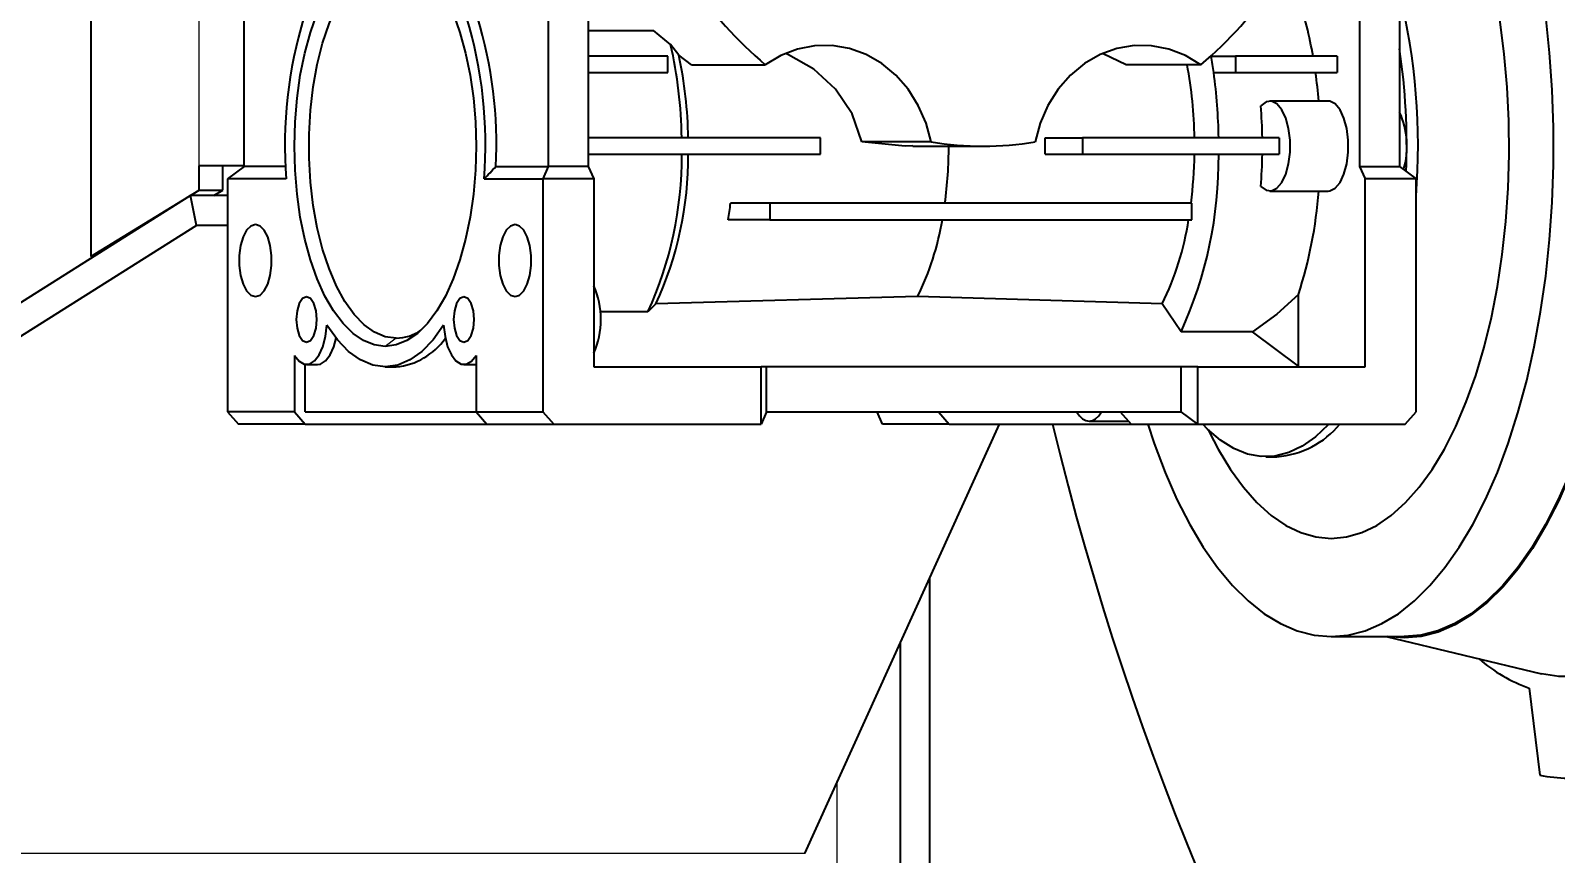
# Paper-space layout 'Лист1' of a CAD drawing. Header units: millimetres. Extents: x 0 to 594, y -1 to 420.
# Drawn here: x 186.78 to 196.12, y 66.14 to 71.18 of the extents above; entities that cross this region are included whole.
import ezdxf

# ---------------------------------------------------------------- set-up
doc = ezdxf.new("R2010")
doc.units = ezdxf.units.MM
doc.linetypes.add('SLD-Осевая', pattern=[19.05, 15.24, -1.27, 1.27, -1.27])
doc.linetypes.add('SLD-Сплошная', pattern=[0])
doc.styles.add('SLDTEXTSTYLE1', font='')
doc.styles.add('SLDTEXTSTYLE2', font='')
doc.styles.get('SLDTEXTSTYLE1').set_extended_font_data('ГОСТ тип А', italic=True)
doc.styles.get('SLDTEXTSTYLE2').set_extended_font_data('ГОСТ тип А')
doc.dimstyles.new('SLDDIMSTYLE2', dxfattribs={"dimtxt": 3.5, "dimasz": 3, "dimexe": 0, "dimexo": 0.0625, "dimgap": 0.875, "dimtad": 0, "dimtih": 1, "dimtoh": 1, "dimdec": 0, "dimlfac": 20, "dimrnd": 1e-09, "dimzin": 12, "dimdsep": 46, "dimtxsty": 'SLDTEXTSTYLE1', "dimsah": 1, "dimcen": 0, "dimadec": 0, "dimazin": 3, "dimtfac": 1, "dimtmove": 0, "dimatfit": 3, "dimfxl": 1, "dimfrac": 2, "dimtolj": 1, "dimtzin": 12, "dimarcsym": 0})
doc.dimstyles.new('SLDDIMSTYLE3', dxfattribs={"dimtxt": 3.5, "dimasz": 3, "dimexe": 0, "dimexo": 0.0625, "dimgap": 0.875, "dimtad": 2, "dimdec": 0, "dimlfac": 20, "dimrnd": 1e-09, "dimzin": 12, "dimdsep": 46, "dimtxsty": 'SLDTEXTSTYLE1', "dimsah": 1, "dimcen": 0.09, "dimadec": 0, "dimazin": 3, "dimtfac": 1, "dimtofl": 0, "dimtmove": 0, "dimatfit": 3, "dimfxl": 1, "dimfrac": 2, "dimtolj": 1, "dimtzin": 12, "dimarcsym": 0})

# ---------------------------------------------------------------- blocks, each defined once
blk = doc.blocks.new('_D_2')
at = {"color": 7, "linetype": 'SLD-Сплошная', "lineweight": 0, "transparency": 16777216}
for p, q in [((170.2787, 113.9635), (148.2729, 113.9635)), ((180.6089, 103.4461), (170.2787, 113.9635)), ((240.4801, 42.4902), (180.6089, 103.4461)), ((240.4801, 42.4902), (242.5823, 40.3499))]:
    blk.add_line(p, q, dxfattribs=at)
at = {"color": 7, "linetype": 'SLD-Сплошная', "lineweight": 18, "transparency": 16777216}
for points in [[(180.6089, 103.4461), (178.8635, 105.9367), (178.15, 105.236)], [(240.4801, 42.4902), (242.2255, 39.9995), (242.939, 40.7003)]]:
    blk.add_solid(points, dxfattribs=at)
at = {"color": 7, "linetype": 'SLD-Сплошная', "lineweight": 18, "transparency": 16777216, "char_height": 3.5, "attachment_point": 1, "style": 'SLDTEXTSTYLE2'}
for s, insert in [('%%c', (148.2729, 118.4752)), ('1710', (153.3759, 118.4995)), ('.*', (164.0703, 118.4995))]:
    blk.add_mtext(s, dxfattribs=dict(at, insert=insert))
blk = doc.blocks.new('_D_3')
at = {"color": 7, "linetype": 'SLD-Сплошная', "lineweight": 0, "transparency": 16777216}
for p, q in [((191.8496, 115.3486), (276.2983, 115.3486)), ((275.2983, 115.3486), (275.2983, 30.5877)), ((191.8496, 30.5877), (276.2983, 30.5877))]:
    blk.add_line(p, q, dxfattribs=at)
at = {"color": 7, "linetype": 'SLD-Сплошная', "lineweight": 18, "transparency": 16777216}
for points in [[(275.2983, 115.3486), (274.7983, 112.3486), (275.7983, 112.3486)], [(275.2983, 30.5877), (275.7983, 33.5877), (274.7983, 33.5877)]]:
    blk.add_solid(points, dxfattribs=at)
at = {"color": 7, "linetype": 'SLD-Сплошная', "lineweight": 18, "transparency": 16777216, "char_height": 3.5, "attachment_point": 1, "rotation": 90, "style": 'SLDTEXTSTYLE2'}
for s, insert in [('*', (270.7866, 76.1743)), ('1695', (270.7866, 65.4799))]:
    blk.add_mtext(s, dxfattribs=dict(at, insert=insert))

psp = doc.layouts.new('Лист1')

# ---------------------------------------------------------------- linework, layer by layer
at = {"color": 7, "linetype": 'SLD-Сплошная', "lineweight": 25}
for p, q in [((187.1544, 76.1427), (187.1544, 69.7935)), ((188.0918, 70.3431), (188.0918, 74.3931)), ((189.9532, 74.3931), (189.9532, 70.3431)), ((190.1982, 74.3931), (190.1982, 70.3431)), ((194.9205, 74.3931), (194.9205, 70.3431)), ((195.1656, 74.3931), (195.1656, 70.3431)), ((190.1982, 71.1752), (190.5984, 71.1752)), ((190.7025, 71.09), (190.5984, 71.1752)), ((190.7535, 71.0238), (190.7025, 71.09)), ((190.6857, 71.0181), (190.1982, 71.0181)), ((190.6857, 70.9181), (190.6857, 71.0181)), ((190.8308, 70.9656), (190.7535, 71.0238)), ((190.8307, 70.9656), (191.2826, 70.9656)), ((193.4915, 70.9656), (193.35, 71.0336)), ((193.9497, 70.9656), (193.4914, 70.9656)), ((194.0119, 71.0181), (194.1606, 71.0181)), ((194.1606, 71.0181), (194.1606, 70.9181)), ((194.7843, 71.0181), (194.1606, 71.0181)), ((194.7843, 71.0181), (194.7843, 70.9181)), ((190.1982, 70.9181), (190.6857, 70.9181)), ((194.0277, 70.9181), (194.1606, 70.9181)), ((194.1606, 70.9181), (194.7843, 70.9181)), ((194.7276, 70.7431), (194.3712, 70.7431)), ((191.6213, 70.5181), (190.1982, 70.5181)), ((191.6213, 70.4181), (191.6213, 70.5181)), ((192.2975, 70.4938), (191.8733, 70.4938)), ((192.9952, 70.5181), (193.2251, 70.5181)), ((193.2251, 70.5181), (193.2251, 70.4181)), ((194.4279, 70.5181), (193.2251, 70.5181)), ((194.4279, 70.5181), (194.4279, 70.4181)), ((190.1982, 70.4181), (191.6213, 70.4181)), ((192.1865, 70.4681), (192.6161, 70.4681)), ((192.9952, 70.4181), (193.2251, 70.4181)), ((193.2251, 70.4181), (194.4279, 70.4181)), ((188.0918, 70.3481), (187.8171, 70.3481)), ((187.8171, 70.199), (187.8171, 70.3481)), ((187.961, 70.199), (187.961, 70.3481)), ((188.0918, 70.3431), (187.9909, 70.2681)), ((188.3454, 70.3431), (188.0918, 70.3431)), ((189.6328, 70.3431), (189.9532, 70.3431)), ((189.9532, 70.3431), (189.9204, 70.2681)), ((190.1982, 70.3431), (189.9532, 70.3431)), ((190.1982, 70.3431), (190.2323, 70.2681)), ((194.9205, 70.3431), (194.9546, 70.2681)), ((194.9205, 70.3431), (195.1656, 70.3431)), ((195.1656, 70.3431), (195.2664, 70.2681)), ((187.9909, 70.2681), (187.9909, 68.8431)), ((188.3495, 70.2681), (187.9909, 70.2681)), ((189.5618, 70.2681), (189.9204, 70.2681)), ((190.2323, 70.2681), (189.9204, 70.2681)), ((189.9204, 70.2681), (189.9204, 68.8431)), ((190.2323, 70.2681), (190.2323, 69.1181)), ((194.9546, 69.1181), (194.9546, 70.2681)), ((195.2664, 70.2681), (194.9546, 70.2681)), ((195.2664, 68.8431), (195.2664, 70.2681)), ((187.7636, 70.1653), (181.7734, 66.3967)), ((187.1544, 69.7935), (187.8171, 70.199)), ((187.9909, 70.1653), (187.7636, 70.1653)), ((187.8004, 69.9826), (187.7636, 70.1653)), ((187.8171, 70.199), (187.961, 70.199)), ((187.906, 70.1653), (187.961, 70.199)), ((191.3094, 70.1181), (191.0701, 70.1181)), ((191.3094, 70.1181), (191.3094, 70.0181)), ((193.8933, 70.1181), (191.3094, 70.1181)), ((193.8933, 70.0181), (193.8933, 70.1181)), ((194.3712, 70.1931), (194.7276, 70.1931)), ((187.8004, 69.9826), (181.7734, 66.1908)), ((187.9909, 69.9826), (187.8004, 69.9826)), ((191.3094, 70.0181), (191.055, 70.0181)), ((191.3094, 70.0181), (193.8933, 70.0181)), ((187.1544, 69.7935), (187.1725, 69.7935)), ((194.546, 69.1224), (194.546, 69.5598)), ((190.612, 69.5026), (190.5636, 69.4551)), ((192.2147, 69.5472), (190.612, 69.5026)), ((193.7119, 69.5026), (192.2147, 69.5472)), ((193.8275, 69.3311), (193.7118, 69.5026)), ((190.5636, 69.4551), (190.273, 69.4551)), ((194.2653, 69.3311), (193.8275, 69.3311)), ((194.546, 69.1224), (194.2653, 69.3311)), ((188.3995, 69.187), (188.3995, 68.8431)), ((189.5118, 69.187), (189.5118, 68.8431)), ((188.4664, 68.8431), (188.4664, 69.133)), ((188.4741, 69.1325), (188.541, 69.1325)), ((188.9557, 69.1181), (189.0225, 69.1181)), ((189.4372, 69.1325), (189.504, 69.1325)), ((189.504, 69.1325), (189.5118, 69.133)), ((190.2323, 69.1181), (191.2569, 69.1181)), ((191.2569, 68.7681), (191.2569, 69.1181)), ((191.2897, 69.1181), (191.2569, 69.1181)), ((191.2897, 68.8431), (191.2897, 69.1181)), ((193.8291, 69.1181), (191.2897, 69.1181)), ((193.8291, 68.8431), (193.8291, 69.1181)), ((193.9299, 69.1181), (193.8291, 69.1181)), ((193.9299, 68.7681), (193.9299, 69.1181)), ((193.9299, 69.1181), (194.9546, 69.1181)), ((194.548, 69.1181), (194.546, 69.1224)), ((188.3995, 68.8431), (187.9909, 68.8431)), ((187.9909, 68.8431), (188.0578, 68.7681)), ((188.3995, 68.8431), (188.4664, 68.7681)), ((188.4664, 68.8431), (189.5118, 68.8431)), ((189.5118, 68.8431), (189.5786, 68.7681)), ((189.5118, 68.8431), (189.9204, 68.8431)), ((189.9204, 68.8431), (189.9872, 68.7681)), ((191.2897, 68.8431), (191.2569, 68.7681)), ((191.2897, 68.8431), (193.8291, 68.8431)), ((192.0005, 68.7681), (191.9677, 68.8431)), ((192.3422, 68.8431), (192.4091, 68.7681)), ((193.4545, 68.8431), (193.5213, 68.7681)), ((193.9299, 68.7681), (193.8291, 68.8431)), ((195.1996, 68.7681), (195.2664, 68.8431)), ((188.4664, 68.7681), (188.0578, 68.7681)), ((188.4664, 68.7681), (189.5786, 68.7681)), ((189.5786, 68.7681), (189.9872, 68.7681)), ((189.9872, 68.7681), (191.2569, 68.7681)), ((191.5244, 66.1409), (192.7157, 68.7681)), ((192.4091, 68.7681), (192.0005, 68.7681)), ((192.4091, 68.7681), (193.5213, 68.7681)), ((193.2646, 68.7858), (193.5056, 68.7858)), ((193.5213, 68.7681), (193.9299, 68.7681)), ((193.9299, 68.7681), (195.1996, 68.7681)), ((193.994, 68.7338), (194.0026, 68.7161)), ((194.3463, 68.5681), (194.4151, 68.5681)), ((192.2873, 67.8233), (192.2873, 64.9681)), ((192.1091, 67.4304), (192.1091, 64.9681)), ((194.7472, 67.4681), (195.1927, 67.4681)), ((195.0831, 67.4681), (196.0354, 67.2396)), ((195.9591, 67.1516), (196.0237, 66.6206))]:
    psp.add_line(p, q, dxfattribs=at)
at = {"color": 8, "linetype": 'SLD-Сплошная', "lineweight": 18}
for p, q in [((187.8171, 70.3481), (187.8171, 75.5881)), ((189.0225, 69.2931), (188.9557, 69.2431)), ((191.7232, 64.7181), (191.7232, 66.5794)), ((191.5244, 66.1409), (181.7734, 66.1409))]:
    psp.add_line(p, q, dxfattribs=at)
at = {"color": 7, "linetype": 'SLD-Сплошная', "lineweight": 25, "flags": 128}
for points in [[(196.1951, 73.7157), (196.304, 73.7069), (196.4123, 73.6803), (196.5194, 73.6362), (196.6247, 73.5748), (196.7277, 73.4964), (196.8278, 73.4015), (196.9244, 73.2906), (197.0171, 73.1642), (197.1052, 73.0232), (197.1884, 72.8681), (197.2661, 72.7), (197.3381, 72.5197), (197.4037, 72.3282), (197.4628, 72.1265), (197.5149, 71.9157), (197.5599, 71.6971), (197.5973, 71.4717), (197.6271, 71.2408), (197.6491, 71.0058), (197.6632, 70.7678), (197.6692, 70.5281), (197.6672, 70.2882), (197.6572, 70.0492), (197.6391, 69.8125), (197.6132, 69.5794), (197.5795, 69.3511), (197.5383, 69.1289), (197.4897, 68.9141), (197.4341, 68.7077), (197.3717, 68.511), (197.3029, 68.3249), (197.228, 68.1506), (197.1475, 67.9889), (197.0617, 67.8407), (196.9713, 67.7069), (196.8766, 67.5882), (196.7781, 67.4852), (196.6765, 67.3985), (196.5723, 67.3286), (196.466, 67.2758), (196.3582, 67.2404), (196.2496, 67.2227), (196.1406, 67.2227), (196.0354, 67.2396)], [(195.1656, 73.476), (195.1927, 73.4766), (195.2973, 73.4678), (195.4012, 73.4414), (195.5039, 73.3975), (195.6048, 73.3364), (195.7033, 73.2585), (195.7988, 73.1642), (195.8907, 73.0541), (195.9785, 72.9289), (196.0617, 72.7891), (196.1398, 72.6358), (196.2124, 72.4698), (196.279, 72.292), (196.3391, 72.1034), (196.3926, 71.9053), (196.439, 71.6988), (196.4782, 71.485), (196.5097, 71.2653), (196.5336, 71.0409), (196.5495, 70.8131), (196.5575, 70.5834), (196.5575, 70.3529), (196.5495, 70.1231), (196.5336, 69.8953), (196.5097, 69.6709), (196.4782, 69.4512), (196.439, 69.2374), (196.3926, 69.0309), (196.3391, 68.8328), (196.279, 68.6443), (196.2124, 68.4665), (196.1398, 68.3004), (196.0617, 68.1471), (195.9785, 68.0074), (195.8907, 67.8821), (195.7988, 67.772), (195.7033, 67.6777), (195.6048, 67.5998), (195.5039, 67.5388), (195.4012, 67.4949), (195.2973, 67.4685), (195.1927, 67.4596), (195.0901, 67.4681)], [(195.1927, 73.4681), (195.297, 73.4593), (195.4006, 73.433), (195.503, 73.3892), (195.6037, 73.3283), (195.7018, 73.2506), (195.7971, 73.1566), (195.8887, 73.0468), (195.9763, 72.9219), (196.0593, 72.7826), (196.1372, 72.6297), (196.2095, 72.4641), (196.2759, 72.2868), (196.3359, 72.0988), (196.3892, 71.9013), (196.4355, 71.6953), (196.4745, 71.4822), (196.506, 71.2631), (196.5298, 71.0393), (196.5457, 70.8122), (196.5537, 70.583), (196.5537, 70.3532), (196.5457, 70.1241), (196.5298, 69.8969), (196.506, 69.6732), (196.4745, 69.4541), (196.4355, 69.2409), (196.3892, 69.035), (196.3359, 68.8374), (196.2759, 68.6494), (196.2095, 68.4721), (196.1372, 68.3066), (196.0593, 68.1537), (195.9763, 68.0143), (195.8887, 67.8894), (195.7971, 67.7796), (195.7018, 67.6856), (195.6037, 67.6079), (195.503, 67.547), (195.4006, 67.5033), (195.297, 67.4769), (195.1927, 67.4681)], [(194.7472, 67.4681), (194.8515, 67.4769), (194.9551, 67.5033), (195.0575, 67.547), (195.1581, 67.6079), (195.2563, 67.6856), (195.3515, 67.7796), (195.4432, 67.8894), (195.5308, 68.0143), (195.6138, 68.1537), (195.6916, 68.3066), (195.764, 68.4721), (195.8304, 68.6494), (195.8904, 68.8374), (195.9437, 69.035), (195.99, 69.2409), (196.029, 69.4541), (196.0605, 69.6732), (196.0843, 69.8969), (196.1002, 70.1241), (196.1082, 70.3532), (196.1082, 70.583), (196.1002, 70.8122), (196.0843, 71.0393), (196.0605, 71.2631), (196.029, 71.4822), (195.99, 71.6953), (195.9437, 71.9013), (195.8904, 72.0988), (195.8304, 72.2868), (195.764, 72.4641), (195.6916, 72.6297), (195.6138, 72.7826), (195.5308, 72.9219), (195.4432, 73.0468), (195.3515, 73.1566), (195.2563, 73.2506), (195.1656, 73.3231)], [(194.7472, 68.0681), (194.8409, 68.077), (194.9339, 68.1036), (195.0254, 68.1477), (195.115, 68.209), (195.2018, 68.287), (195.2852, 68.3811), (195.3647, 68.4907), (195.4396, 68.6149), (195.5093, 68.7529), (195.5734, 68.9036), (195.6314, 69.0658), (195.6829, 69.2384), (195.7274, 69.4202), (195.7647, 69.6096), (195.7944, 69.8055), (195.8164, 70.0062), (195.8305, 70.2104), (195.8365, 70.4165), (195.8345, 70.6229), (195.8245, 70.8283), (195.8064, 71.0309), (195.7805, 71.2294), (195.747, 71.4222), (195.7061, 71.608), (195.658, 71.7853), (195.6032, 71.9529), (195.5421, 72.1095), (195.4751, 72.254), (195.4027, 72.3852), (195.3255, 72.5022), (195.244, 72.6042), (195.1656, 72.6842)], [(188.9557, 69.2431), (188.8886, 69.2521), (188.8226, 69.2787), (188.7585, 69.3227), (188.6972, 69.3834), (188.6397, 69.46), (188.5869, 69.5512), (188.5394, 69.6558), (188.498, 69.7722), (188.4632, 69.8988), (188.4357, 70.0337), (188.4157, 70.175), (188.4036, 70.3205), (188.3995, 70.4681), (188.4036, 70.6158), (188.4157, 70.7613), (188.4357, 70.9025), (188.4632, 71.0374), (188.498, 71.164), (188.5394, 71.2804), (188.5869, 71.385), (188.6397, 71.4763), (188.6972, 71.5528), (188.7585, 71.6135), (188.8226, 71.6575), (188.8886, 71.6842), (188.9557, 71.6931)], [(189.0225, 69.2931), (188.9556, 69.3024), (188.8898, 69.33), (188.8261, 69.3756), (188.7655, 69.4385), (188.709, 69.5175), (188.6573, 69.6116), (188.6115, 69.7191), (188.5721, 69.8385), (188.5398, 69.9678), (188.5152, 70.105), (188.4985, 70.2479), (188.4901, 70.3943), (188.4901, 70.5419), (188.4985, 70.6883), (188.5152, 70.8312), (188.5398, 70.9684), (188.5721, 71.0977), (188.6115, 71.2171), (188.6573, 71.3247), (188.709, 71.4187), (188.7655, 71.4978), (188.8261, 71.5606), (188.8898, 71.6062), (188.9556, 71.6339), (189.0225, 71.6431)], [(188.9557, 71.6931), (189.0227, 71.6842), (189.0888, 71.6575), (189.1529, 71.6135), (189.2141, 71.5528), (189.2716, 71.4763), (189.3245, 71.385), (189.3719, 71.2804), (189.4134, 71.164), (189.4481, 71.0374), (189.4757, 70.9025), (189.4957, 70.7613), (189.5078, 70.6158), (189.5118, 70.4681), (189.5078, 70.3205), (189.4957, 70.175), (189.4757, 70.0337), (189.4481, 69.8988), (189.4134, 69.7722), (189.3719, 69.6558), (189.3245, 69.5512), (189.2716, 69.46), (189.2141, 69.3834), (189.1529, 69.3227), (189.0888, 69.2787), (189.0227, 69.2521), (188.9557, 69.2431)], [(192.2975, 70.4938), (192.2664, 70.6091), (192.2193, 70.7174), (192.1573, 70.8158), (192.0821, 70.9017), (191.9956, 70.9731), (191.9001, 71.028), (191.7979, 71.065), (191.6918, 71.0832), (191.5845, 71.0821), (191.4787, 71.0617), (191.3772, 71.0225), (191.2826, 70.9656)], [(193.9497, 70.9656), (193.8551, 71.0225), (193.7535, 71.0617), (193.6478, 71.0821), (193.5404, 71.0832), (193.4343, 71.065), (193.3322, 71.028), (193.2366, 70.9731), (193.1501, 70.9017), (193.0749, 70.8158), (193.013, 70.7174), (192.9659, 70.6091), (192.9348, 70.4938)], [(191.8733, 70.4938), (191.8138, 70.6659), (191.7124, 70.8168), (191.579, 70.9392), (191.4243, 71.0275), (191.4147, 71.0304)], [(194.3166, 70.2208), (194.3485, 70.1977), (194.3821, 70.1942), (194.4148, 70.2105), (194.4444, 70.2454), (194.4687, 70.2964), (194.486, 70.3599), (194.4949, 70.4311), (194.4949, 70.5051), (194.486, 70.5764), (194.4687, 70.6398), (194.4444, 70.6909), (194.4148, 70.7258), (194.3821, 70.7421), (194.3485, 70.7386), (194.3166, 70.7155)], [(194.7276, 70.1931), (194.7385, 70.1942), (194.7712, 70.2105), (194.8008, 70.2454), (194.8251, 70.2964), (194.8424, 70.3599), (194.8513, 70.4311), (194.8513, 70.5051), (194.8424, 70.5764), (194.8251, 70.6398), (194.8008, 70.6909), (194.7712, 70.7258), (194.7385, 70.7421), (194.7276, 70.7431)], [(192.1864, 70.4708), (192.139, 70.4687), (191.8733, 70.4938)], [(188.1612, 69.9881), (188.133, 69.9792), (188.1072, 69.9532), (188.0857, 69.9122), (188.0703, 69.8595), (188.0623, 69.7994), (188.0623, 69.7368), (188.0703, 69.6767), (188.0857, 69.6241), (188.1072, 69.583), (188.133, 69.557), (188.1612, 69.5481)], [(188.1612, 69.5481), (188.1893, 69.557), (188.2152, 69.583), (188.2367, 69.6241), (188.252, 69.6767), (188.26, 69.7368), (188.26, 69.7994), (188.252, 69.8595), (188.2367, 69.9122), (188.2152, 69.9532), (188.1893, 69.9792), (188.1612, 69.9881)], [(189.7502, 69.9881), (189.722, 69.9792), (189.6962, 69.9532), (189.6747, 69.9122), (189.6593, 69.8595), (189.6513, 69.7994), (189.6513, 69.7368), (189.6593, 69.6767), (189.6747, 69.6241), (189.6962, 69.583), (189.722, 69.557), (189.7502, 69.5481)], [(189.7502, 69.5481), (189.7783, 69.557), (189.8042, 69.583), (189.8256, 69.6241), (189.841, 69.6767), (189.849, 69.7368), (189.849, 69.7994), (189.841, 69.8595), (189.8256, 69.9122), (189.8042, 69.9532), (189.7783, 69.9792), (189.7502, 69.9881)], [(194.546, 69.5598), (194.4135, 69.4402), (194.2653, 69.3311)], [(188.4741, 69.5462), (188.45, 69.5357), (188.4296, 69.5056), (188.4159, 69.4606), (188.4112, 69.4075), (188.4159, 69.3544), (188.4296, 69.3094), (188.45, 69.2793), (188.4741, 69.2687)], [(188.4741, 69.2687), (188.4982, 69.2793), (188.5187, 69.3094), (188.5323, 69.3544), (188.5371, 69.4075), (188.5323, 69.4606), (188.5187, 69.5056), (188.4982, 69.5357), (188.4741, 69.5462)], [(189.4372, 69.5462), (189.4131, 69.5357), (189.3927, 69.5056), (189.379, 69.4606), (189.3742, 69.4075), (189.379, 69.3544), (189.3927, 69.3094), (189.4131, 69.2793), (189.4372, 69.2687)], [(189.4372, 69.2687), (189.4613, 69.2793), (189.4817, 69.3094), (189.4954, 69.3544), (189.5002, 69.4075), (189.4954, 69.4606), (189.4817, 69.5056), (189.4613, 69.5357), (189.4372, 69.5462)], [(188.3995, 69.187), (188.4278, 69.1521), (188.4592, 69.1344), (188.4916, 69.1352), (188.5228, 69.1542), (188.5507, 69.1903), (188.5735, 69.241), (188.5896, 69.303), (188.5979, 69.3719)], [(189.3134, 69.3719), (189.2488, 69.2825), (189.1796, 69.2114), (189.1069, 69.1599), (189.0319, 69.1286), (188.9557, 69.1181), (188.8795, 69.1286), (188.8045, 69.1599), (188.7318, 69.2114), (188.6626, 69.2825), (188.5979, 69.3719)], [(189.3134, 69.3719), (189.3217, 69.303), (189.3378, 69.241), (189.3606, 69.1903), (189.3885, 69.1542), (189.4198, 69.1352), (189.4522, 69.1344), (189.4835, 69.1521), (189.5118, 69.187)], [(188.541, 69.1325), (188.5584, 69.1352), (188.5896, 69.1542), (188.6176, 69.1903), (188.6404, 69.241), (188.6544, 69.2925)], [(193.1883, 68.8431), (193.2055, 68.8186), (193.2243, 68.8005), (193.2442, 68.7895), (193.2646, 68.7858), (193.285, 68.7895), (193.3049, 68.8005), (193.3237, 68.8186), (193.3409, 68.8431)], [(193.625, 68.7681), (193.664, 68.6494), (193.7304, 68.4721), (193.8028, 68.3066), (193.8807, 68.1537), (193.9636, 68.0143), (194.0512, 67.8894), (194.1429, 67.7796), (194.2381, 67.6856), (194.3363, 67.6079), (194.4369, 67.547), (194.5393, 67.5033), (194.643, 67.4769), (194.7472, 67.4681)], [(194.7315, 68.7681), (194.7278, 68.7641), (194.6501, 68.6899), (194.5695, 68.6329), (194.4868, 68.5935), (194.4027, 68.5722), (194.318, 68.5691), (194.2337, 68.5844), (194.1504, 68.6178), (194.069, 68.669), (193.9903, 68.7375), (193.961, 68.7681)], [(194.0026, 68.7161), (194.0549, 68.6149), (194.1297, 68.4907), (194.2092, 68.3811), (194.2926, 68.287), (194.3795, 68.209), (194.469, 68.1477), (194.5606, 68.1036), (194.6535, 68.077), (194.7472, 68.0681)]]:
    psp.add_lwpolyline(points, dxfattribs=at)
at = {"color": 7, "linetype": 'SLD-Осевая', "lineweight": 18}
psp.add_circle((210.5445, 72.9681), 42.7205, dxfattribs=at)
at = {"color": 7, "linetype": 'SLD-Сплошная', "lineweight": 25}
for centre, radius, start, end in [((210.5445, 72.9681), 35, 270, 168.46304), ((210.5445, 72.9681), 18, 270, 168.07161), ((192.8185, 72.7878), 2.3831, 213.53012, 229.87238), ((192.4138, 72.7878), 2.3831, 310.12762, 326.46988), ((192.2093, 70.6017), 2.4618, 9.73859, 18.34248), ((191.351, 70.4698), 3.9275, 355.51536, 13.77118), ((191.0265, 70.4742), 2.6848, 163.06789, 184.40133), ((186.8849, 70.4742), 2.6848, 355.59867, 16.93211), ((186.9836, 70.4798), 2.6527, 357.0462, 17.0157), ((188.056, 70.4831), 2.7152, 0.73987, 12.91586), ((191.1303, 70.4691), 4.0787, 357.8082, 8.36433), ((188.2036, 70.4802), 2.6072, 0.83319, 12.0344), ((191.2713, 70.478), 2.6393, 0.87101, 10.64714), ((191.119, 70.5108), 2.9371, 7.9723, 9.94728), ((190.8216, 70.4729), 3.2368, 0.80137, 7.90687), ((191.5541, 70.4848), 3.1274, 4.73808, 7.96439), ((191.008, 70.4691), 3.3177, 0.84582, 4.25774), ((194.6968, 70.4663), 0.5137, 343.97952, 24.12706), ((192.6161, 72.4559), 1.9878, 260.77518, 279.22482), ((190.255, 70.4681), 2.7407, 358.95466, 1.04534), ((188.513, 70.4005), 2.258, 335.24952, 0.4484), ((188.671, 70.4026), 2.1396, 335.12313, 0.41496), ((189.7965, 70.4659), 2.6089, 352.33955, 0.04907), ((191.4909, 70.3947), 2.5673, 335.52563, 0.52236), ((191.1885, 70.4638), 2.7222, 352.70541, 359.03927), ((191.008, 70.4671), 3.3177, 355.74226, 359.15418), ((188.614, 70.4368), 2.4766, 350.26839, 352.6081), ((191.9593, 70.3987), 2.7193, 342.03145, 355.66405), ((190.719, 70.2884), 1.6693, 333.64213, 350.68388), ((192.1193, 70.2859), 1.7748, 333.80865, 351.32206), ((189.7722, 69.4075), 0.5044, 335.78535, 24.21465), ((189.0157, 69.5759), 0.2829, 271.38412, 304.07181), ((188.9854, 69.5297), 0.4132, 275.15038, 324.97331), ((210.5445, 72.9681), 18, 193.4934, 270), ((194.3755, 69.1153), 0.5486, 274.13598, 320.73879), ((196.2937, 68.0748), 0.982, 229.18406, 250.08287), ((196.1951, 67.4075), 0.8053, 257.71352, 282.28648)]:
    psp.add_arc(centre, radius, start, end, dxfattribs=at)
at = {"color": 8, "linetype": 'SLD-Сплошная', "lineweight": 18}
psp.add_arc((210.5445, 72.9681), 33.5947, 270, 165.78423, dxfattribs=at)
at = {"color": 7, "linetype": 'SLD-Сплошная', "lineweight": 25}
psp.add_ellipse((189.1339, 70.4681), major_axis=(1.3127, 1.3127), ratio=0.240079, start_param=4.799313, end_param=4.855283, dxfattribs=at)

# ---------------------------------------------------------------- dimensions: what is measured, and where the dimension line sits
at = {"color": 7, "linetype": 'SLD-Сплошная', "lineweight": 18}
dim = psp.add_diameter_dim_2p(p1=(180.6089, 103.4461), p2=(240.4801, 42.4902), text='<>.*', dimstyle='SLDDIMSTYLE2', dxfattribs=at)
dim.commit()
dim.dimension.update_dxf_attribs({"geometry": '_D_2', "text_midpoint": (157.7758, 116.7343), "dimtype": 163})
dim = psp.add_linear_dim(base=(275.2983, 30.5877), p1=(191.8496, 115.3486), p2=(191.8496, 30.5877), angle=90, text='<>*', dimstyle='SLDDIMSTYLE3', dxfattribs=at)
dim.commit()
dim.dimension.update_dxf_attribs({"geometry": '_D_3', "text_midpoint": (275.2983, 71.7629), "dimtype": 160})

doc.saveas('drawing.dxf')
